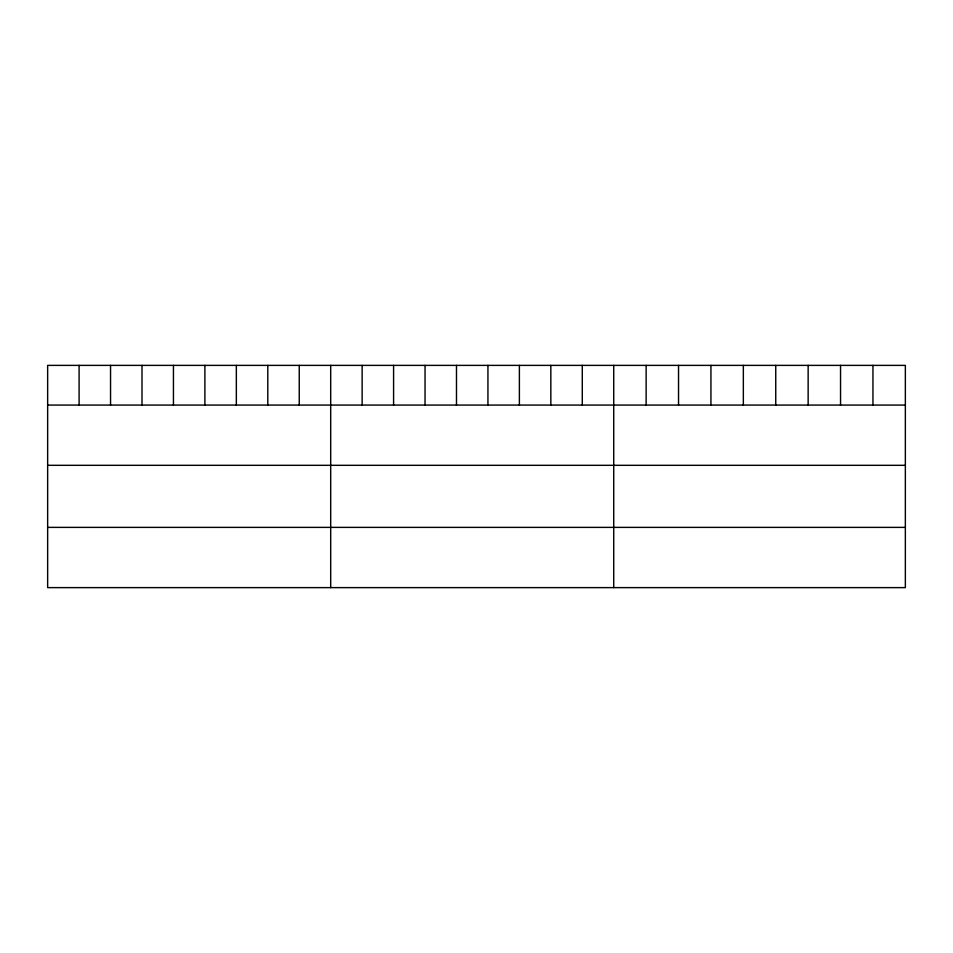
<?xml version="1.0" encoding="UTF-8"?>
<svg xmlns="http://www.w3.org/2000/svg" width="953" height="953" viewBox="0 0 953 953"><rect width="100%" height="100%" fill="white"/><g stroke="black" fill="none" stroke-linecap="round" stroke-linejoin="round"><path stroke-width="1.43" d="M905.35 405.073L905.35 587.62L47.65 587.62L47.65 365.38L905.35 365.38L905.35 405.073L47.65 405.073M47.65 465.314L905.35 465.314M47.65 527.378L905.35 527.378M872.948 365.38L872.948 405.073M840.546 365.38L840.546 405.073M808.144 365.38L808.144 405.073M775.742 365.38L775.742 405.073M743.34 365.38L743.34 405.073M710.938 365.38L710.938 405.073M678.536 365.38L678.536 405.073M646.134 365.38L646.134 405.073M613.732 365.38L613.732 587.62M582.283 365.38L582.283 405.073M550.834 365.38L550.834 405.073M519.385 365.38L519.385 405.073M487.936 365.38L487.936 405.073M456.487 365.38L456.487 405.073M425.038 365.38L425.038 405.073M393.589 365.38L393.589 405.073M362.14 365.38L362.14 405.073M330.691 365.38L330.691 587.62M299.242 365.38L299.242 405.073M267.793 365.38L267.793 405.073M236.344 365.38L236.344 405.073M204.895 365.38L204.895 405.073M173.446 365.38L173.446 405.073M141.997 365.38L141.997 405.073M110.548 365.38L110.548 405.073M79.099 365.38L79.099 405.073"/></g></svg>
